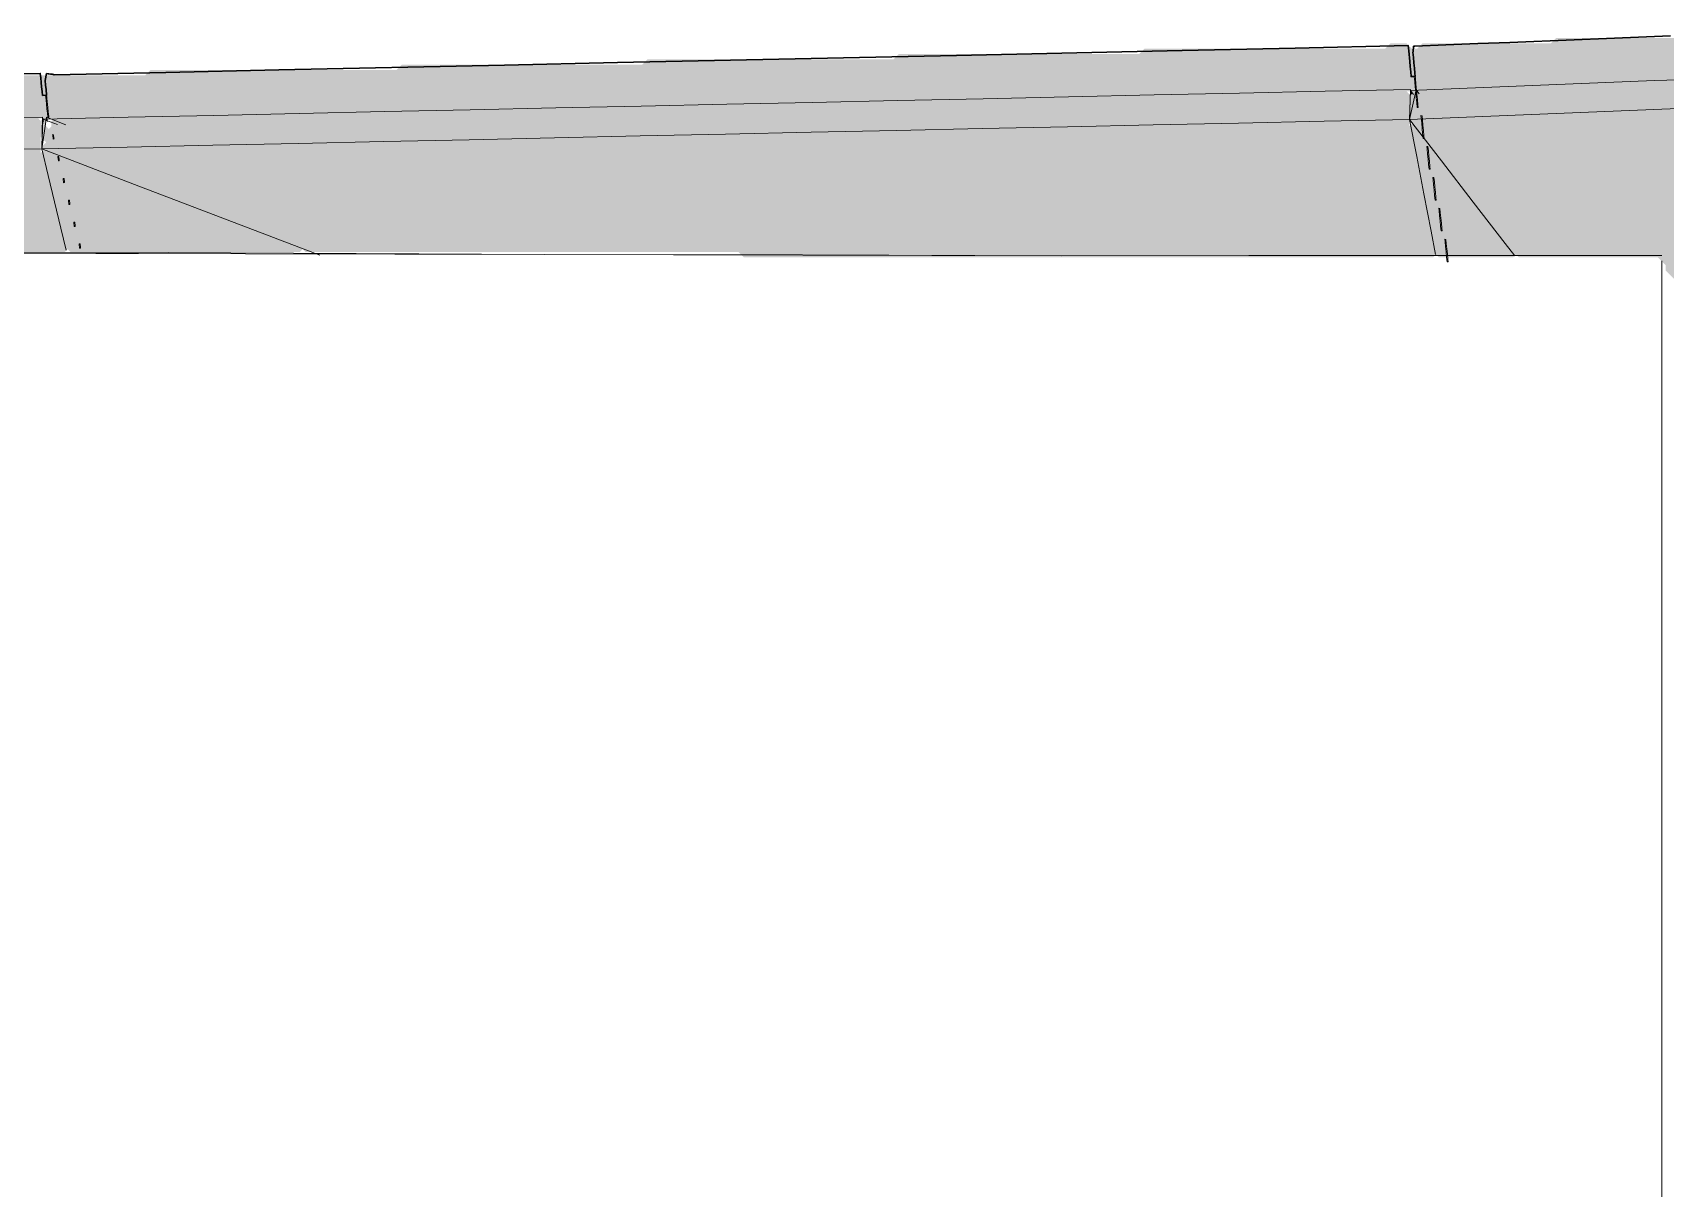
# Model space of a CAD drawing. Header units: millimetres. Extents: x 0 to 84100, y 0 to 59400.
# Drawn here: x 58479 to 61533, y 53335 to 55497 of the extents above; entities that cross this region are included whole.
import ezdxf

# ---------------------------------------------------------------- set-up
doc = ezdxf.new("R2010")
doc.units = ezdxf.units.MM
for name, color, linetype, lineweight in [('09_立面の外形', 7, 'Continuous', 30), ('10_見えがかり', 7, 'Continuous', 13), ('12_見えがかり（ガラス）', 5, 'Continuous', 9)]:
    doc.layers.add(name, color=color, linetype=linetype, lineweight=lineweight)

msp = doc.modelspace()

# ---------------------------------------------------------------- hatches: boundary and pattern name
at = {"layer": '10_見えがかり', "true_color": 0xe9dcc4}
msp.add_hatch(color=8, dxfattribs=at).paths.add_polyline_path([(61784.3, 55441.6), (61794.3, 55431.6), (61794.3, 55401.6), (61779.3, 55416.6), (61639.3, 55416.6), (61629.3, 55406.6), (61389.3, 55406.6), (61379.3, 55396.6), (61139.3, 55396.6), (61129.3, 55386.6), (60659.3, 55386.6), (60649.3, 55376.6), (60189.3, 55376.6), (60179.3, 55366.6), (59729.3, 55366.6), (59719.3, 55356.6), (59269.3, 55356.6), (59259.3, 55346.6), (58809.3, 55346.6), (58799.3, 55336.6), (57919.3, 55336.6), (57909.3, 55326.6), (57089.3, 55326.6), (57079.3, 55316.6), (56269.3, 55316.6), (56259.3, 55306.6), (55149.3, 55306.6), (55139.3, 55296.6), (54009.3, 55296.6), (53999.3, 55286.6), (49499.3, 55286.6), (49489.3, 55296.6), (37469.3, 55296.6), (37459.3, 55306.6), (31159.3, 55306.6), (31154.3, 55301.6), (31154.3, 55371.6), (31169.3, 55386.6), (40469.3, 55386.6), (40479.3, 55376.6), (54879.3, 55376.6), (54889.3, 55386.6), (56089.3, 55386.6), (56099.3, 55396.6), (56929.3, 55396.6), (56939.3, 55406.6), (57759.3, 55406.6), (57769.3, 55416.6), (58689.3, 55416.6), (58699.3, 55426.6), (59159.3, 55426.6), (59169.3, 55436.6), (59619.3, 55436.6), (59629.3, 55446.6), (60089.3, 55446.6), (60099.3, 55456.6), (60549.3, 55456.6), (60559.3, 55466.6), (61009.3, 55466.6), (61019.3, 55476.6), (61049.3, 55476.6), (61059.3, 55466.6), (61069.3, 55466.6), (61079.3, 55476.6), (61319.3, 55476.6), (61329.3, 55486.6), (61569.3, 55486.6), (61579.3, 55496.6), (61779.3, 55496.6), (61784.3, 55491.6)])
at = {"layer": '12_見えがかり（ガラス）', "true_color": 0xdce9f2}
for points in [[(61779.3, 55416.6), (61794.3, 55401.6), (61794.3, 55351.6), (61804.3, 55341.6), (61804.3, 55301.6), (61814.3, 55291.6), (61814.3, 55241.6), (61824.3, 55231.6), (61824.3, 55181.6), (61834.3, 55171.6), (61834.3, 55131.6), (61844.3, 55121.6), (61844.3, 55071.6), (61854.3, 55061.6), (61854.3, 55011.6), (61864.3, 55001.6), (61864.3, 54961.6), (61874.3, 54951.6), (61874.3, 54901.6), (61884.3, 54891.6), (61884.3, 54841.6), (61894.3, 54831.6), (61894.3, 54791.6), (61904.3, 54781.6), (61904.3, 54731.6), (61914.3, 54721.6), (61914.3, 54671.6), (61924.3, 54661.6), (61924.3, 54621.6), (61934.3, 54611.6), (61934.3, 54561.6), (61944.3, 54551.6), (61944.3, 54501.6), (61954.3, 54491.6), (61954.3, 54451.6), (61964.3, 54441.6), (61964.3, 54391.6), (61974.3, 54381.6), (61974.3, 54331.6), (61984.3, 54321.6), (61984.3, 54281.6), (61994.3, 54271.6), (61994.3, 54221.6), (62004.3, 54211.6), (62004.3, 54111.6), (61999.3, 54106.6), (61994.3, 54111.6), (61994.3, 54121.6), (61964.3, 54151.6), (61964.3, 54161.6), (61924.3, 54201.6), (61924.3, 54211.6), (61894.3, 54241.6), (61894.3, 54251.6), (61864.3, 54281.6), (61864.3, 54291.6), (61824.3, 54331.6), (61824.3, 54341.6), (61794.3, 54371.6), (61794.3, 54381.6), (61754.3, 54421.6), (61754.3, 54431.6), (61724.3, 54461.6), (61724.3, 54471.6), (61694.3, 54501.6), (61694.3, 54511.6), (61654.3, 54551.6), (61654.3, 54561.6), (61634.3, 54581.6), (61634.3, 54601.6), (61629.3, 54606.6), (61619.3, 54606.6), (61614.3, 54611.6), (61614.3, 54711.6), (61604.3, 54721.6), (61604.3, 54751.6), (61594.3, 54761.6), (61594.3, 54821.6), (61584.3, 54831.6), (61584.3, 54871.6), (61574.3, 54881.6), (61574.3, 54891.6), (61564.3, 54901.6), (61564.3, 54981.6), (61554.3, 54991.6), (61554.3, 55031.6), (61534.3, 55051.6), (61534.3, 55061.6), (61519.3, 55076.6), (61259.3, 55076.6), (61214.3, 55121.6), (61214.3, 55131.6), (61184.3, 55161.6), (61184.3, 55171.6), (61154.3, 55201.6), (61154.3, 55211.6), (61114.3, 55251.6), (61114.3, 55261.6), (61084.3, 55291.6), (61084.3, 55301.6), (61054.3, 55331.6), (61054.3, 55381.6), (61059.3, 55386.6), (61129.3, 55386.6), (61139.3, 55396.6), (61379.3, 55396.6), (61389.3, 55406.6), (61629.3, 55406.6), (61639.3, 55416.6)], [(61049.3, 55386.6), (61054.3, 55381.6), (61054.3, 55311.6), (61064.3, 55301.6), (61064.3, 55261.6), (61074.3, 55251.6), (61074.3, 55211.6), (61084.3, 55201.6), (61084.3, 55161.6), (61094.3, 55151.6), (61094.3, 55111.6), (61104.3, 55101.6), (61104.3, 55081.6), (61099.3, 55076.6), (59809.3, 55076.6), (59799.3, 55086.6), (58989.3, 55086.6), (58979.3, 55096.6), (58969.3, 55096.6), (58959.3, 55106.6), (58939.3, 55106.6), (58929.3, 55116.6), (58909.3, 55116.6), (58899.3, 55126.6), (58889.3, 55126.6), (58879.3, 55136.6), (58859.3, 55136.6), (58849.3, 55146.6), (58839.3, 55146.6), (58829.3, 55156.6), (58809.3, 55156.6), (58799.3, 55166.6), (58779.3, 55166.6), (58769.3, 55176.6), (58759.3, 55176.6), (58749.3, 55186.6), (58729.3, 55186.6), (58719.3, 55196.6), (58699.3, 55196.6), (58689.3, 55206.6), (58679.3, 55206.6), (58669.3, 55216.6), (58649.3, 55216.6), (58639.3, 55226.6), (58629.3, 55226.6), (58619.3, 55236.6), (58599.3, 55236.6), (58589.3, 55246.6), (58569.3, 55246.6), (58559.3, 55256.6), (58549.3, 55256.6), (58539.3, 55266.6), (58519.3, 55266.6), (58509.3, 55276.6), (58499.3, 55276.6), (58494.3, 55281.6), (58504.3, 55291.6), (58494.3, 55301.6), (58494.3, 55331.6), (58499.3, 55336.6), (58504.3, 55331.6), (58504.3, 55321.6), (58509.3, 55316.6), (58514.3, 55321.6), (58514.3, 55331.6), (58519.3, 55336.6), (58799.3, 55336.6), (58809.3, 55346.6), (59259.3, 55346.6), (59269.3, 55356.6), (59719.3, 55356.6), (59729.3, 55366.6), (60179.3, 55366.6), (60189.3, 55376.6), (60649.3, 55376.6), (60659.3, 55386.6)], [(58489.3, 55336.6), (58494.3, 55331.6), (58494.3, 55271.6), (58504.3, 55261.6), (58504.3, 55231.6), (58514.3, 55221.6), (58514.3, 55191.6), (58524.3, 55181.6), (58524.3, 55151.6), (58534.3, 55141.6), (58534.3, 55101.6), (58544.3, 55091.6), (58539.3, 55086.6), (56149.3, 55086.6), (56139.3, 55096.6), (56099.3, 55096.6), (56089.3, 55106.6), (56059.3, 55106.6), (56049.3, 55116.6), (56019.3, 55116.6), (56009.3, 55126.6), (55979.3, 55126.6), (55969.3, 55136.6), (55929.3, 55136.6), (55919.3, 55146.6), (55889.3, 55146.6), (55879.3, 55156.6), (55849.3, 55156.6), (55839.3, 55166.6), (55809.3, 55166.6), (55799.3, 55176.6), (55759.3, 55176.6), (55749.3, 55186.6), (55719.3, 55186.6), (55709.3, 55196.6), (55679.3, 55196.6), (55669.3, 55206.6), (55639.3, 55206.6), (55629.3, 55216.6), (55599.3, 55216.6), (55589.3, 55226.6), (55549.3, 55226.6), (55539.3, 55236.6), (55509.3, 55236.6), (55504.3, 55241.6), (55504.3, 55281.6), (55514.3, 55291.6), (55514.3, 55301.6), (55519.3, 55306.6), (56259.3, 55306.6), (56269.3, 55316.6), (57079.3, 55316.6), (57089.3, 55326.6), (57909.3, 55326.6), (57919.3, 55336.6)], [(61084.3, 55301.6), (61084.3, 55291.6), (61114.3, 55261.6), (61114.3, 55251.6), (61154.3, 55211.6), (61154.3, 55201.6), (61184.3, 55171.6), (61184.3, 55161.6), (61214.3, 55131.6), (61214.3, 55121.6), (61254.3, 55081.6), (61249.3, 55076.6), (61109.3, 55076.6), (61104.3, 55081.6), (61104.3, 55101.6), (61094.3, 55111.6), (61094.3, 55151.6), (61084.3, 55161.6), (61084.3, 55201.6), (61074.3, 55211.6), (61074.3, 55251.6), (61064.3, 55261.6), (61064.3, 55301.6), (61054.3, 55311.6), (61054.3, 55321.6), (61059.3, 55326.6)], [(58509.3, 55276.6), (58519.3, 55266.6), (58539.3, 55266.6), (58549.3, 55256.6), (58559.3, 55256.6), (58569.3, 55246.6), (58589.3, 55246.6), (58599.3, 55236.6), (58619.3, 55236.6), (58629.3, 55226.6), (58639.3, 55226.6), (58649.3, 55216.6), (58669.3, 55216.6), (58679.3, 55206.6), (58689.3, 55206.6), (58699.3, 55196.6), (58719.3, 55196.6), (58729.3, 55186.6), (58749.3, 55186.6), (58759.3, 55176.6), (58769.3, 55176.6), (58779.3, 55166.6), (58799.3, 55166.6), (58809.3, 55156.6), (58829.3, 55156.6), (58839.3, 55146.6), (58849.3, 55146.6), (58859.3, 55136.6), (58879.3, 55136.6), (58889.3, 55126.6), (58899.3, 55126.6), (58909.3, 55116.6), (58929.3, 55116.6), (58939.3, 55106.6), (58959.3, 55106.6), (58969.3, 55096.6), (58979.3, 55096.6), (58984.3, 55091.6), (58979.3, 55086.6), (58549.3, 55086.6), (58534.3, 55101.6), (58534.3, 55141.6), (58524.3, 55151.6), (58524.3, 55181.6), (58514.3, 55191.6), (58514.3, 55221.6), (58504.3, 55231.6), (58504.3, 55261.6), (58494.3, 55271.6), (58499.3, 55276.6)]]:
    msp.add_hatch(color=8, dxfattribs=at).paths.add_polyline_path(points)

# ---------------------------------------------------------------- linework, layer by layer
at = {"layer": '09_立面の外形'}
msp.add_lwpolyline([(58245.9, 55417.3), (58493.4, 55420.2), (58494.3, 55411.9), (58495.1, 55403.5), (58495.9, 55395.1), (58496.7, 55386.7), (58497.5, 55379.3), (58505.2, 55379.4), (58504.1, 55390.2), (58503.3, 55398.6), (58502.5, 55407), (58505, 55419.9), (58507.2, 55419.7), (58508.3, 55419.5), (58509.4, 55419.4), (58512.7, 55419.1), (58513.8, 55419), (58516, 55418.8), (58517.1, 55418.6), (58518.2, 55418.5), (58519.2, 55417.7), (58728, 55422.2), (58939.3, 55426.8), (59362, 55435.9), (59573.3, 55440.5), (59784.6, 55445), (59995.9, 55449.6), (60207.2, 55454.1), (60629.8, 55463.2), (60841.1, 55467.8), (61052.4, 55472.3), (61053.4, 55462.5), (61055.2, 55442.9), (61056.2, 55433.1), (61057.1, 55423.3), (61057.9, 55414.4), (61065.6, 55414.6), (61065, 55420.6), (61064.1, 55430.4), (61063.2, 55440.2), (61062.2, 55450), (61061.3, 55459.8), (61061.6, 55460.8), (61062.5, 55471.3), (61064.6, 55471.3), (61064.7, 55471.9), (61065, 55471.4), (61122.6, 55473.7), (61182.7, 55476.1), (61242.8, 55478.4), (61363, 55483.2), (61423.1, 55485.6), (61483.1, 55488), (61543.2, 55490.4)], dxfattribs=at)
at = {"layer": '10_見えがかり'}
for points in [[(58245.9, 55417.3), (58493.4, 55420.2), (58494.3, 55411.9), (58495.1, 55403.5), (58495.9, 55395.1), (58496.7, 55386.7), (58497.5, 55379.3), (58503.3, 55379.4), (58504.1, 55371), (58505, 55362.6), (58505.8, 55354.3), (58506.6, 55345.9), (58507.3, 55338.5), (58509.2, 55338.5), (58509.1, 55339.8), (58508.2, 55348.2), (58507.4, 55356.6), (58505.8, 55373.4), (58504.9, 55381.8), (58504.1, 55390.2), (58503.3, 55398.6), (58502.5, 55407), (58505, 55419.9), (58507.2, 55419.7), (58508.3, 55419.5), (58509.4, 55419.4), (58512.7, 55419.1), (58513.8, 55419), (58516, 55418.8), (58517.1, 55418.6), (58518.2, 55418.5), (58519.2, 55417.7), (58728, 55422.2), (58939.3, 55426.8), (59362, 55435.9), (59573.3, 55440.5), (59784.6, 55445), (59995.9, 55449.6), (60207.2, 55454.1), (60629.8, 55463.2), (60841.1, 55467.8), (61052.4, 55472.3), (61053.4, 55462.5), (61055.2, 55442.9), (61056.2, 55433.1), (61057.1, 55423.3), (61057.9, 55414.4), (61063.6, 55414.5), (61064.5, 55404.7), (61065.5, 55395), (61066.4, 55385.2), (61067.3, 55375.4), (61068.3, 55365.6), (61069.1, 55356.6), (61071.1, 55356.7), (61070.6, 55361.7), (61069.7, 55371.5), (61068.7, 55381.3), (61066.9, 55400.9), (61066, 55410.8), (61065, 55420.6), (61064.1, 55430.4), (61063.2, 55440.2), (61062.2, 55450), (61061.3, 55459.8), (61061.6, 55460.8), (61062.5, 55471.3), (61064.6, 55471.3), (61064.7, 55471.7), (61064.8, 55471.3), (61064.8, 55471.6), (61065, 55471.4), (61122.6, 55473.7), (61182.7, 55476.1), (61242.8, 55478.4), (61363, 55483.2), (61423.1, 55485.6), (61483.1, 55488), (61543.2, 55490.4)], [(61079.9, 55323.5), (61079, 55333.4), (61078.3, 55341.1), (61076.2, 55341.5), (61076.6, 55337.2), (61077.6, 55327.4), (61078.5, 55317.6), (61079.4, 55307.8), (61080.3, 55298.9), (61082.3, 55298.9), (61081.8, 55303.9), (61080.9, 55313.7), (61079.9, 55323.5)], [(58519.1, 55297.7), (58518.9, 55298.9), (58518.3, 55305.6), (58516.4, 55305.8), (58516.5, 55305), (58517.2, 55297.6), (58519.1, 55297.7)], [(58527.1, 55256.8), (58528.9, 55256.8), (58528.8, 55258.1), (58528.2, 55264.7), (58526.3, 55264.9), (58526.4, 55264.2), (58527.1, 55256.8)], [(61089.4, 55283.4), (61087.4, 55283.7), (61087.8, 55279.4), (61088.8, 55269.6), (61089.7, 55259.8), (61090.6, 55250), (61091.5, 55241.1), (61092.3, 55241.1), (61093.4, 55241.1), (61093, 55246.1), (61092, 55256), (61091.1, 55265.8), (61090.2, 55275.6), (61089.4, 55283.4)], [(58538.8, 55216), (58538.7, 55217.2), (58538.1, 55223.8), (58536.2, 55224), (58536.2, 55223.3), (58537, 55215.9), (58538.8, 55216)], [(61099.9, 55211.8), (61100.9, 55202), (61101.8, 55192.2), (61102.6, 55183.3), (61104.6, 55183.4), (61104.1, 55188.4), (61103.2, 55198.2), (61102.3, 55208), (61101.3, 55217.8), (61100.6, 55225.6), (61098.6, 55225.9), (61099, 55221.6), (61099.9, 55211.8)], [(58548.7, 55175.1), (58548.6, 55176.4), (58547.9, 55183), (58546.1, 55183.2), (58546.1, 55182.5), (58546.8, 55175.1), (58548.7, 55175.1)], [(61112, 55144.3), (61113, 55134.5), (61113.8, 55125.6), (61115.8, 55125.6), (61115.3, 55130.6), (61114.4, 55140.4), (61113.4, 55150.2), (61112.5, 55160), (61111.8, 55167.8), (61109.8, 55168.1), (61110.2, 55163.9), (61111.1, 55154.1), (61112, 55144.3)], [(58556.7, 55134.2), (58558.6, 55134.3), (58558.5, 55135.5), (58557.8, 55142.1), (58555.9, 55142.3), (58556, 55141.6), (58556.7, 55134.2)], [(58565.8, 55101.4), (58565.9, 55100.8), (58566.6, 55093.4), (58568.5, 55093.4), (58568.3, 55094.6), (58567.7, 55101.3), (58565.8, 55101.4)], [(61123.2, 55086.5), (61124.1, 55076.7), (61125, 55067.8), (61127, 55067.8), (61126.5, 55072.8), (61125.6, 55082.6), (61124.6, 55092.4), (61123.7, 55102.2), (61123, 55110), (61120.9, 55110.4), (61121.3, 55106.1), (61122.3, 55096.3), (61123.2, 55086.5)], [(58038.1, 55084.5), (58732.4, 55085.2)], [(58676.8, 55083.6), (58038.1, 55084.5)], [(58038.1, 55084.5), (59435.8, 55081.5)], [(58732.4, 55085.2), (59435.8, 55081.5)], [(59435.8, 55081.5), (59919.4, 55081.2)], [(59435.8, 55081.5), (60403.3, 55079.2)], [(59919.4, 55081.2), (60403.3, 55079.2)], [(60403.3, 55079.2), (61105.4, 55080.2)], [(61526.6, 55079.8), (60403.3, 55079.2)], [(61526.6, 55079.8), (61105.4, 55080.2)], [(61526.6, 55079.8), (61447.6, 55079.8)], [(61526.6, 55079.8), (61506.6, 55079.8)], [(61526.6, 51572.6), (61526.6, 55069.8)]]:
    msp.add_lwpolyline(points, dxfattribs=at)
at = {"layer": '12_見えがかり（ガラス）'}
for points in [[(61513.3, 55406.8), (61467.7, 55405)], [(61559, 55408.6), (61513.3, 55406.8)], [(60417.1, 55376.5), (60257.2, 55373.1)], [(60577, 55380), (60417.1, 55376.5)], [(60736.9, 55383.5), (60577, 55380)], [(60896.8, 55386.9), (60736.9, 55383.5)], [(61056.7, 55390.4), (60896.8, 55386.9)], [(61056.7, 55390.4), (61054.8, 55334.4)], [(61067.1, 55389.8), (61054.8, 55334.4)], [(61056.4, 55388.6), (61054.8, 55334.4)], [(61102.1, 55390.4), (61056.4, 55388.6)], [(61056.4, 55388.6), (61062.4, 55380.8)], [(61058.4, 55381.7), (61056.7, 55390.4)], [(61073, 55382.1), (61067.1, 55389.8)], [(61067.1, 55389.8), (61068.8, 55381.1)], [(61147.8, 55392.2), (61102.1, 55390.4)], [(61193.5, 55394), (61147.8, 55392.2)], [(61239.2, 55395.9), (61193.5, 55394)], [(61284.9, 55397.7), (61239.2, 55395.9)], [(61330.6, 55399.5), (61284.9, 55397.7)], [(61376.3, 55401.3), (61330.6, 55399.5)], [(61422, 55403.1), (61376.3, 55401.3)], [(61467.7, 55405), (61422, 55403.1)], [(59137.8, 55348.8), (58977.8, 55345.4)], [(59297.7, 55352.3), (59137.8, 55348.8)], [(59457.6, 55355.8), (59297.7, 55352.3)], [(59617.5, 55359.2), (59457.6, 55355.8)], [(59777.4, 55362.7), (59617.5, 55359.2)], [(59937.3, 55366.1), (59777.4, 55362.7)], [(60097.3, 55369.6), (59937.3, 55366.1)], [(60257.2, 55373.1), (60097.3, 55369.6)], [(61374.7, 55347.2), (61329, 55345.4)], [(61420.4, 55349), (61374.7, 55347.2)], [(61466.1, 55350.8), (61420.4, 55349)], [(61511.8, 55352.7), (61466.1, 55350.8)], [(61557.5, 55354.5), (61511.8, 55352.7)], [(58497.5, 55338.6), (58310.2, 55336.4)], [(58497.5, 55338.6), (58496.1, 55279.1)], [(58504.7, 55338.3), (58496.1, 55279.1)], [(58498.1, 55335), (58496.1, 55279.1)], [(58499.5, 55330.4), (58497.5, 55338.6)], [(58658, 55338.5), (58498.1, 55335)], [(58498.1, 55335), (58525.5, 55324.5)], [(58541.2, 55324.4), (58504.7, 55338.3)], [(58504.7, 55338.3), (58506.7, 55330.1)], [(58817.9, 55341.9), (58658, 55338.5)], [(58977.8, 55345.4), (58817.9, 55341.9)], [(60255.2, 55317.1), (60095.3, 55313.7)], [(60415.1, 55320.6), (60255.2, 55317.1)], [(60575.1, 55324.1), (60415.1, 55320.6)], [(60735, 55327.5), (60575.1, 55324.1)], [(60894.9, 55331), (60735, 55327.5)], [(61054.8, 55334.4), (60894.9, 55331)], [(61100.5, 55336.3), (61054.8, 55334.4)], [(61054.8, 55334.4), (61114.4, 55257.1)], [(61068.3, 55264.7), (61054.8, 55334.4)], [(61114.4, 55257.1), (61054.8, 55334.4)], [(61054.8, 55334.4), (61068.3, 55264.7)], [(61146.2, 55338.1), (61100.5, 55336.3)], [(61191.9, 55339.9), (61146.2, 55338.1)], [(61237.6, 55341.7), (61191.9, 55339.9)], [(61283.3, 55343.6), (61237.6, 55341.7)], [(61329, 55345.4), (61283.3, 55343.6)], [(58816, 55286), (58656.1, 55282.5)], [(58975.9, 55289.4), (58816, 55286)], [(59135.8, 55292.9), (58975.9, 55289.4)], [(59295.7, 55296.4), (59135.8, 55292.9)], [(59455.6, 55299.8), (59295.7, 55296.4)], [(59615.6, 55303.3), (59455.6, 55299.8)], [(59775.5, 55306.8), (59615.6, 55303.3)], [(59935.4, 55310.2), (59775.5, 55306.8)], [(60095.3, 55313.7), (59935.4, 55310.2)], [(58496.1, 55279.1), (58308.9, 55276.8)], [(58656.1, 55282.5), (58496.1, 55279.1)], [(58496.1, 55279.1), (58669.6, 55212.7)], [(58508.1, 55229.7), (58496.1, 55279.1)], [(58669.6, 55212.7), (58496.1, 55279.1)], [(58496.1, 55279.1), (58508.1, 55229.7)], [(61081.8, 55194.9), (61068.3, 55264.7)], [(61068.3, 55264.7), (61081.8, 55194.9)], [(61114.4, 55257.1), (61174.1, 55179.8)], [(61174.1, 55179.8), (61114.4, 55257.1)], [(58520, 55180.4), (58508.1, 55229.7)], [(58508.1, 55229.7), (58520, 55180.4)], [(58669.6, 55212.7), (58843, 55146.4)], [(58843, 55146.4), (58669.6, 55212.7)], [(61095.3, 55125.1), (61081.8, 55194.9)], [(61081.8, 55194.9), (61095.3, 55125.1)], [(58531.9, 55131), (58520, 55180.4)], [(58520, 55180.4), (58531.9, 55131)], [(61174.1, 55179.8), (61233.7, 55102.5)], [(61233.7, 55102.5), (61174.1, 55179.8)], [(58843, 55146.4), (59016.4, 55080.1)], [(59016.4, 55080.1), (58843, 55146.4)], [(58541.9, 55089.9), (58531.9, 55131)], [(58531.9, 55131), (58541.9, 55089.9)], [(61103.7, 55081.5), (61095.3, 55125.1)], [(61095.3, 55125.1), (61103.7, 55081.5)], [(61233.7, 55102.5), (61251.6, 55079.3)], [(61251.6, 55079.3), (61233.7, 55102.5)]]:
    msp.add_lwpolyline(points, dxfattribs=at)

doc.saveas('drawing.dxf')
